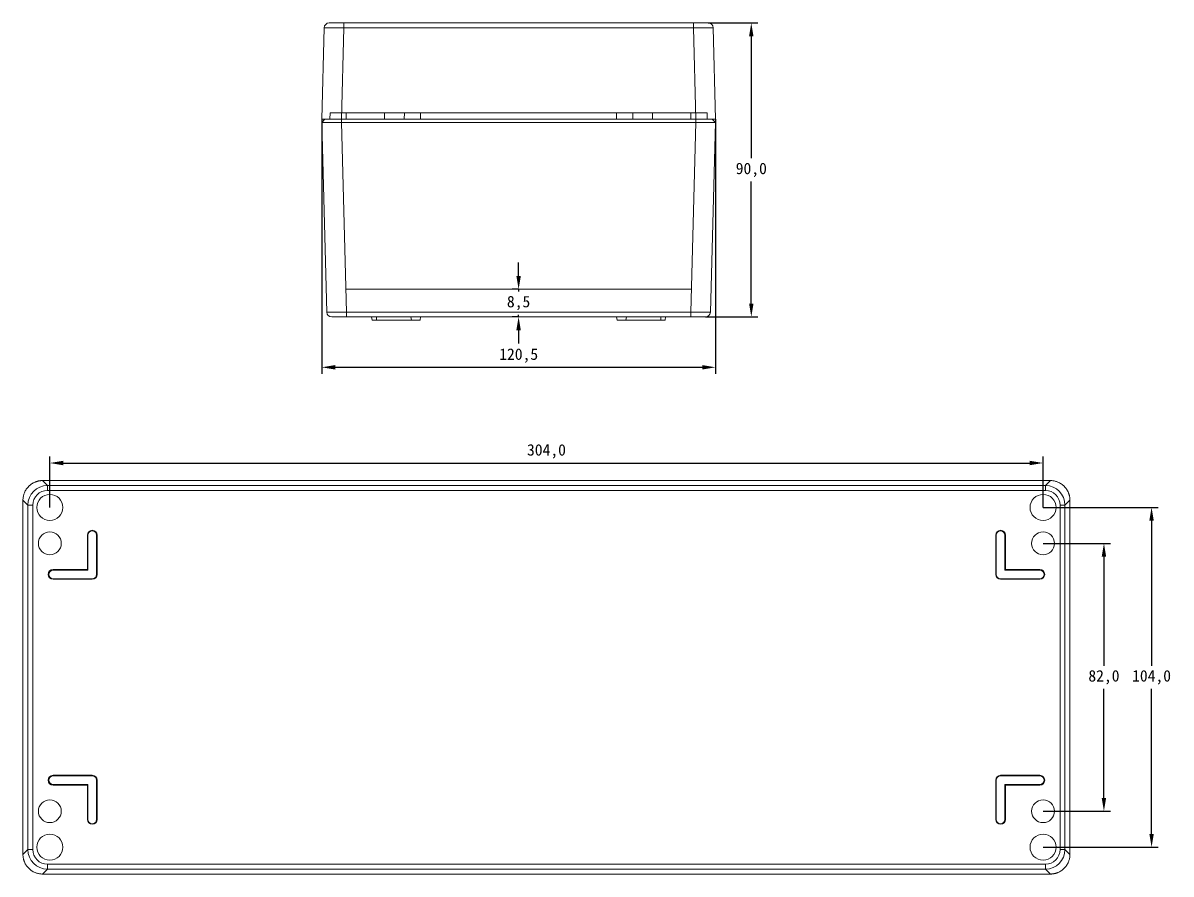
# Model space of a CAD drawing. Header units: millimetres. Extents: x 0 to 2221, y 0 to 841.
# Drawn here: x 1502.1 to 1853.5, y 242.2 to 502.7 of the extents above; entities that cross this region are included whole.
import ezdxf

# ---------------------------------------------------------------- set-up
doc = ezdxf.new("R2010")
doc.units = ezdxf.units.MM
doc.header["$PDSIZE"] = -1
doc.dimstyles.new('ISO-25', dxfattribs={"dimtxt": 2.5, "dimasz": 2.5, "dimexe": 1.25, "dimexo": 0.625, "dimtad": 1, "dimtxsty": 'Standard', "dimcen": 2.5, "dimadec": 0, "dimazin": 0, "dimtfac": 1, "dimtmove": 0, "dimatfit": 3, "dimfxl": 1, "dimarcsym": 0})

# ---------------------------------------------------------------- blocks, each defined once
blk = doc.blocks.new('*D36')
at = {"color": 0, "lineweight": -2, "transparency": 16777216}
for p, q in [((1814.32, 343.38), (1834.94, 343.38)), ((1832.94, 339.3), (1832.94, 305.94)), ((1832.94, 265.46), (1832.94, 298.81)), ((1814.32, 261.38), (1834.94, 261.38))]:
    blk.add_line(p, q, dxfattribs=at)
at = {"color": 0, "transparency": 16777216}
for points in [[(1832.26, 339.3), (1833.62, 339.3), (1832.94, 343.38)], [(1832.26, 265.46), (1833.62, 265.46), (1832.94, 261.38)]]:
    blk.add_solid(points, dxfattribs=at)
at = {"layer": 'Defpoints', "color": 0, "transparency": 16777216}
for p in [(1814.32, 343.38), (1814.32, 261.38), (1832.94, 261.38)]:
    blk.add_point(p, dxfattribs=at)
at = {"color": 0, "transparency": 16777216, "insert": (1832.94, 302.38), "char_height": 3.5, "attachment_point": 5}
blk.add_mtext('82,0', dxfattribs=at)
blk = doc.blocks.new('*D37')
at = {"color": 0, "lineweight": -2, "transparency": 16777216}
for p, q in [((1814.32, 354.38), (1849.52, 354.38)), ((1847.52, 350.3), (1847.52, 305.94)), ((1847.52, 254.46), (1847.52, 298.81)), ((1814.32, 250.38), (1849.52, 250.38))]:
    blk.add_line(p, q, dxfattribs=at)
at = {"color": 0, "transparency": 16777216}
for points in [[(1846.84, 350.3), (1848.2, 350.3), (1847.52, 354.38)], [(1846.84, 254.46), (1848.2, 254.46), (1847.52, 250.38)]]:
    blk.add_solid(points, dxfattribs=at)
at = {"layer": 'Defpoints', "color": 0, "transparency": 16777216}
for p in [(1814.32, 354.38), (1814.32, 250.38), (1847.52, 250.38)]:
    blk.add_point(p, dxfattribs=at)
at = {"color": 0, "transparency": 16777216, "insert": (1847.52, 302.38), "char_height": 3.5, "attachment_point": 5}
blk.add_mtext('104,0', dxfattribs=at)
blk = doc.blocks.new('*D38')
at = {"color": 0, "lineweight": -2, "transparency": 16777216}
for p, q in [((1510.32, 354.38), (1510.32, 369.98)), ((1814.32, 354.38), (1814.32, 369.98)), ((1514.4, 367.98), (1810.24, 367.98))]:
    blk.add_line(p, q, dxfattribs=at)
at = {"color": 0, "transparency": 16777216}
for points in [[(1514.4, 368.66), (1514.4, 367.3), (1510.32, 367.98)], [(1810.24, 368.66), (1810.24, 367.3), (1814.32, 367.98)]]:
    blk.add_solid(points, dxfattribs=at)
at = {"layer": 'Defpoints', "color": 0, "transparency": 16777216}
for p in [(1814.32, 367.98), (1510.32, 354.38), (1814.32, 354.38)]:
    blk.add_point(p, dxfattribs=at)
at = {"color": 0, "transparency": 16777216, "insert": (1662.32, 371.55), "char_height": 3.5, "attachment_point": 5}
blk.add_mtext('304,0', dxfattribs=at)
blk = doc.blocks.new('*D43')
at = {"color": 0, "lineweight": -2, "transparency": 16777216}
for p, q in [((1653.79, 425.25), (1653.79, 429.33)), ((1653.79, 421.17), (1651.79, 421.17)), ((1653.79, 421.17), (1653.79, 420.5)), ((1653.79, 412.71), (1651.79, 412.71)), ((1653.79, 412.71), (1653.79, 413.37)), ((1653.79, 408.63), (1653.79, 404.55))]:
    blk.add_line(p, q, dxfattribs=at)
at = {"color": 0, "transparency": 16777216}
for points in [[(1653.11, 425.25), (1654.47, 425.25), (1653.79, 421.17)], [(1653.11, 408.63), (1654.47, 408.63), (1653.79, 412.71)]]:
    blk.add_solid(points, dxfattribs=at)
at = {"layer": 'Defpoints', "color": 0, "transparency": 16777216}
for p in [(1653.79, 421.17), (1653.79, 421.17), (1653.79, 412.71)]:
    blk.add_point(p, dxfattribs=at)
at = {"color": 0, "transparency": 16777216, "insert": (1653.79, 416.94), "char_height": 3.5, "attachment_point": 5}
blk.add_mtext('8,5', dxfattribs=at)
blk = doc.blocks.new('*D44')
at = {"color": 0, "lineweight": -2, "transparency": 16777216}
for p, q in [((1593.57, 473.19), (1593.57, 395.28)), ((1714.07, 473.19), (1714.07, 395.28)), ((1597.65, 397.28), (1709.99, 397.28))]:
    blk.add_line(p, q, dxfattribs=at)
at = {"color": 0, "transparency": 16777216}
for points in [[(1597.65, 397.96), (1597.65, 396.6), (1593.57, 397.28)], [(1709.99, 397.96), (1709.99, 396.6), (1714.07, 397.28)]]:
    blk.add_solid(points, dxfattribs=at)
at = {"layer": 'Defpoints', "color": 0, "transparency": 16777216}
for p in [(1593.57, 473.19), (1714.07, 473.19), (1714.07, 397.28)]:
    blk.add_point(p, dxfattribs=at)
at = {"color": 0, "transparency": 16777216, "insert": (1653.82, 400.85), "char_height": 3.5, "attachment_point": 5}
blk.add_mtext('120,5', dxfattribs=at)
blk = doc.blocks.new('*D48')
at = {"color": 0, "lineweight": -2, "transparency": 16777216}
for p, q in [((1711.84, 502.69), (1727.01, 502.69)), ((1725.01, 498.61), (1725.01, 461.27)), ((1725.01, 416.79), (1725.01, 454.13)), ((1711, 412.71), (1727.01, 412.71))]:
    blk.add_line(p, q, dxfattribs=at)
at = {"color": 0, "transparency": 16777216}
for points in [[(1724.33, 498.61), (1725.69, 498.61), (1725.01, 502.69)], [(1724.33, 416.79), (1725.69, 416.79), (1725.01, 412.71)]]:
    blk.add_solid(points, dxfattribs=at)
at = {"layer": 'Defpoints', "color": 0, "transparency": 16777216}
for p in [(1711.84, 502.69), (1711, 412.71), (1725.01, 412.71)]:
    blk.add_point(p, dxfattribs=at)
at = {"color": 0, "transparency": 16777216, "insert": (1725.01, 457.7), "char_height": 3.5, "attachment_point": 5}
blk.add_mtext('90,0', dxfattribs=at)

msp = doc.modelspace()

# ---------------------------------------------------------------- linework, layer by layer
at = {"color": 7, "linetype": 'Continuous', "lineweight": 15}
for p, q in [((1595.803, 502.693), (1600.301, 502.693)), ((1600.301, 502.693), (1707.337, 502.693)), ((1600.301, 502.693), (1600.301, 501.232)), ((1707.337, 502.693), (1707.337, 501.232)), ((1707.337, 502.693), (1711.836, 502.693)), ((1593.569, 473.193), (1594.303, 501.232)), ((1600.301, 501.232), (1599.567, 473.193)), ((1707.337, 501.232), (1600.301, 501.232)), ((1708.071, 473.193), (1707.337, 501.232)), ((1713.335, 501.232), (1714.069, 473.193)), ((1596.095, 475.207), (1596.043, 473.207)), ((1596.095, 475.207), (1601.043, 475.207)), ((1601.043, 475.207), (1601.043, 473.207)), ((1601.043, 475.207), (1612.793, 475.207)), ((1612.793, 475.207), (1612.793, 473.207)), ((1612.793, 475.207), (1618.845, 475.207)), ((1618.845, 475.207), (1618.793, 473.207)), ((1618.845, 475.207), (1623.793, 475.207)), ((1623.793, 475.207), (1623.793, 473.207)), ((1623.793, 475.207), (1683.793, 475.207)), ((1683.793, 475.207), (1683.793, 473.207)), ((1683.793, 475.207), (1688.741, 475.207)), ((1688.741, 475.207), (1688.793, 473.207)), ((1688.741, 475.207), (1694.793, 475.207)), ((1694.793, 475.207), (1694.793, 473.207)), ((1694.793, 475.207), (1706.543, 475.207)), ((1706.543, 475.207), (1706.543, 473.207)), ((1706.543, 475.207), (1711.491, 475.207)), ((1711.491, 475.207), (1711.543, 473.207)), ((1594.518, 473.207), (1593.569, 472.207)), ((1599.567, 473.193), (1593.569, 473.193)), ((1595.089, 414.167), (1593.569, 472.207)), ((1594.518, 473.207), (1594.505, 473.193)), ((1599.567, 473.207), (1599.567, 472.207)), ((1599.567, 473.207), (1708.019, 473.207)), ((1599.567, 473.193), (1708.071, 473.193)), ((1599.567, 472.207), (1601.087, 414.167)), ((1708.019, 472.207), (1599.567, 472.207)), ((1706.499, 414.167), (1708.019, 472.207)), ((1708.019, 473.207), (1708.019, 472.207)), ((1714.069, 473.193), (1708.071, 473.193)), ((1714.017, 472.207), (1712.497, 414.167)), ((1713.082, 473.193), (1713.068, 473.207)), ((1713.068, 473.207), (1714.017, 472.207)), ((1601.087, 421.167), (1706.499, 421.167)), ((1601.087, 412.707), (1596.589, 412.707)), ((1601.087, 414.167), (1706.499, 414.167)), ((1601.087, 412.707), (1601.087, 414.167)), ((1706.499, 412.707), (1601.087, 412.707)), ((1608.793, 412.707), (1608.969, 411.707)), ((1610.293, 411.707), (1608.969, 411.707)), ((1610.293, 411.707), (1610.293, 412.707)), ((1620.969, 411.707), (1610.293, 411.707)), ((1620.969, 411.707), (1620.793, 412.707)), ((1623.617, 411.707), (1620.969, 411.707)), ((1623.617, 411.707), (1623.793, 412.707)), ((1683.969, 411.707), (1683.793, 412.707)), ((1686.617, 411.707), (1683.969, 411.707)), ((1686.617, 411.707), (1686.793, 412.707)), ((1697.293, 411.707), (1686.617, 411.707)), ((1697.293, 411.707), (1697.293, 412.707)), ((1698.617, 411.707), (1697.293, 411.707)), ((1698.617, 411.707), (1698.793, 412.707)), ((1706.499, 412.707), (1706.499, 414.167)), ((1710.998, 412.707), (1706.499, 412.707)), ((1508.091, 362.6), (1509.611, 361.081)), ((1816.543, 362.6), (1508.091, 362.6)), ((1815.023, 361.081), (1816.543, 362.6)), ((1509.611, 361.081), (1509.611, 359.581)), ((1509.611, 361.081), (1815.023, 361.081)), ((1815.023, 359.581), (1509.611, 359.581)), ((1815.023, 361.081), (1815.023, 359.581)), ((1503.613, 355.083), (1502.093, 356.602)), ((1502.093, 356.602), (1502.093, 248.151)), ((1503.613, 249.671), (1503.613, 355.083)), ((1503.613, 355.083), (1505.113, 355.083)), ((1505.113, 355.083), (1505.113, 249.671)), ((1819.522, 249.671), (1819.522, 355.083)), ((1819.522, 355.083), (1821.021, 355.083)), ((1822.541, 356.602), (1821.021, 355.083)), ((1821.021, 355.083), (1821.021, 249.671)), ((1822.541, 248.151), (1822.541, 356.602)), ((1521.993, 345.877), (1521.817, 345.877)), ((1521.817, 345.877), (1521.817, 335.377)), ((1521.993, 345.877), (1521.993, 335.2)), ((1524.641, 333.877), (1524.641, 345.877)), ((1524.641, 345.877), (1524.817, 345.877)), ((1524.817, 333.877), (1524.817, 345.877)), ((1799.993, 345.877), (1799.817, 345.877)), ((1799.817, 345.877), (1799.817, 333.877)), ((1799.993, 345.877), (1799.993, 333.877)), ((1802.641, 335.2), (1802.641, 345.877)), ((1802.641, 345.877), (1802.817, 345.877)), ((1802.817, 335.377), (1802.817, 345.877)), ((1511.317, 335.2), (1511.317, 335.377)), ((1521.817, 335.377), (1511.317, 335.377)), ((1521.993, 335.2), (1511.317, 335.2)), ((1521.993, 335.2), (1521.817, 335.377)), ((1524.641, 333.877), (1524.817, 333.877)), ((1799.993, 333.877), (1799.817, 333.877)), ((1802.641, 335.2), (1802.817, 335.377)), ((1813.317, 335.2), (1802.641, 335.2)), ((1813.317, 335.377), (1802.817, 335.377)), ((1813.317, 335.2), (1813.317, 335.377)), ((1511.317, 332.553), (1511.317, 332.377)), ((1511.317, 332.553), (1523.317, 332.553)), ((1511.317, 332.377), (1523.317, 332.377)), ((1523.317, 332.553), (1523.317, 332.377)), ((1801.317, 332.553), (1801.317, 332.377)), ((1801.317, 332.553), (1813.317, 332.553)), ((1801.317, 332.377), (1813.317, 332.377)), ((1813.317, 332.553), (1813.317, 332.377)), ((1511.317, 272.2), (1511.317, 272.377)), ((1523.317, 272.377), (1511.317, 272.377)), ((1523.317, 272.2), (1511.317, 272.2)), ((1523.317, 272.2), (1523.317, 272.377)), ((1524.641, 258.877), (1524.641, 270.877)), ((1524.641, 270.877), (1524.817, 270.877)), ((1524.817, 258.877), (1524.817, 270.877)), ((1799.993, 270.877), (1799.817, 270.877)), ((1799.817, 270.877), (1799.817, 258.877)), ((1799.993, 270.877), (1799.993, 258.877)), ((1801.317, 272.2), (1801.317, 272.377)), ((1813.317, 272.377), (1801.317, 272.377)), ((1813.317, 272.2), (1801.317, 272.2)), ((1813.317, 272.2), (1813.317, 272.377)), ((1511.317, 269.553), (1521.993, 269.553)), ((1511.317, 269.553), (1511.317, 269.377)), ((1511.317, 269.377), (1521.817, 269.377)), ((1521.993, 269.553), (1521.817, 269.377)), ((1521.817, 269.377), (1521.817, 258.877)), ((1521.993, 269.553), (1521.993, 258.877)), ((1802.641, 269.553), (1813.317, 269.553)), ((1802.641, 258.877), (1802.641, 269.553)), ((1802.641, 269.553), (1802.817, 269.377)), ((1802.817, 258.877), (1802.817, 269.377)), ((1802.817, 269.377), (1813.317, 269.377)), ((1813.317, 269.553), (1813.317, 269.377)), ((1521.993, 258.877), (1521.817, 258.877)), ((1524.641, 258.877), (1524.817, 258.877)), ((1799.993, 258.877), (1799.817, 258.877)), ((1802.641, 258.877), (1802.817, 258.877)), ((1502.093, 248.151), (1503.613, 249.671)), ((1503.613, 249.671), (1505.113, 249.671)), ((1819.522, 249.671), (1821.021, 249.671)), ((1821.021, 249.671), (1822.541, 248.151)), ((1509.611, 243.673), (1508.091, 242.153)), ((1509.611, 245.172), (1509.611, 243.673)), ((1509.611, 245.172), (1815.023, 245.172)), ((1815.023, 243.673), (1509.611, 243.673)), ((1815.023, 245.172), (1815.023, 243.673)), ((1816.543, 242.153), (1815.023, 243.673)), ((1508.091, 242.153), (1816.543, 242.153))]:
    msp.add_line(p, q, dxfattribs=at)
for centre, radius in [((1510.317, 354.377), 3.99), ((1814.317, 354.377), 3.99), ((1510.317, 343.377), 3.495), ((1814.317, 343.377), 3.495), ((1510.317, 261.377), 3.495), ((1814.317, 261.377), 3.495), ((1510.317, 250.377), 3.99), ((1814.317, 250.377), 3.99)]:
    msp.add_circle(centre, radius, dxfattribs=at)
for centre, radius, start, end in [((1595.803, 501.193), 1.5, 90, 178.5), ((1711.836, 501.193), 1.5, 1.5, 90), ((1596.589, 414.207), 1.5, 181.5, 270), ((1710.998, 414.207), 1.5, 270, 358.5), ((1523.317, 345.877), 1.5, 0, 180), ((1523.317, 345.877), 1.324, 0, 180), ((1801.317, 345.877), 1.5, 0, 180), ((1801.317, 345.877), 1.324, 0, 180), ((1511.317, 333.877), 1.5, 90, 270), ((1511.317, 333.877), 1.324, 90, 270), ((1523.317, 333.877), 1.324, 270, 0), ((1523.317, 333.877), 1.5, 270, 0), ((1801.317, 333.877), 1.5, 180, 270), ((1801.317, 333.877), 1.324, 180, 270), ((1813.317, 333.877), 1.5, 270, 90), ((1813.317, 333.877), 1.324, 270, 90), ((1511.317, 270.877), 1.5, 90, 270), ((1511.317, 270.877), 1.324, 90, 270), ((1523.317, 270.877), 1.5, 0, 90), ((1523.317, 270.877), 1.324, 0, 90), ((1801.317, 270.877), 1.5, 90, 180), ((1801.317, 270.877), 1.324, 90, 180), ((1813.317, 270.877), 1.5, 270, 90), ((1813.317, 270.877), 1.324, 270, 90), ((1523.317, 258.877), 1.5, 180, 0), ((1523.317, 258.877), 1.324, 180, 0), ((1801.317, 258.877), 1.5, 180, 0), ((1801.317, 258.877), 1.324, 180, 0)]:
    msp.add_arc(centre, radius, start, end, dxfattribs=at)
for centre, major_axis, ratio, start_param, end_param in [((1600.305, 501.193), (-6.001, 0.039), 0.0065395, 4.7129458, 6.2830569), ((1707.334, 501.193), (-6.001, -0.039), 0.0065395, 3.1417211, 4.7118322), ((1601.09, 414.207), (6.001, 0.039), 0.0065395, 3.1417211, 4.7118322), ((1706.496, 414.207), (6.001, -0.039), 0.0065395, 4.7129458, 6.2830569), ((1509.614, 355.08), (4.244, -4.244), 0.9996573, 2.3565371, 3.9266482), ((1509.614, 355.08), (-3.184, 3.184), 0.999315, 5.4981298, 7.0682409), ((1815.02, 355.08), (4.244, 4.244), 0.9996573, 5.4981298, 7.0682409), ((1815.02, 355.08), (3.184, 3.184), 0.999315, 5.4981298, 7.0682409), ((1509.614, 249.674), (4.244, 4.244), 0.9996573, 2.3565371, 3.9266482), ((1509.614, 249.674), (-3.184, -3.184), 0.999315, 5.4981298, 7.0682409), ((1815.02, 249.674), (3.184, -3.184), 0.999315, 5.4981298, 7.0682409), ((1815.02, 249.674), (4.244, -4.244), 0.9996573, 5.4981298, 7.0682409)]:
    msp.add_ellipse(centre, major_axis=major_axis, ratio=ratio, start_param=start_param, end_param=end_param, dxfattribs=at)
for points, knots in [([(1599.567, 472.207), (1599.486, 472.207), (1599.323, 472.206), (1599.081, 472.205), (1598.841, 472.204), (1598.605, 472.203), (1598.372, 472.203), (1598.143, 472.202), (1597.918, 472.201), (1597.698, 472.201), (1597.483, 472.2), (1596.974, 472.199), (1596.211, 472.197), (1595.299, 472.197), (1594.55, 472.197), (1594.105, 472.199), (1593.862, 472.201), (1593.734, 472.202), (1593.641, 472.203), (1593.581, 472.205), (1593.573, 472.206), (1593.569, 472.207)], [0, 0, 0, 0, 0.0260065, 0.0517942, 0.0773631, 0.1027132, 0.1278445, 0.1527572, 0.1774511, 0.2019263, 0.2261829, 0.2502209, 0.375934, 0.5000241, 0.6241091, 0.7498274, 0.7981107, 0.8472695, 0.8973038, 0.9482139, 1, 1, 1, 1]), ([(1594.518, 473.207), (1594.519, 473.207), (1594.52, 473.207), (1594.532, 473.207), (1594.552, 473.207), (1594.579, 473.207), (1594.616, 473.207), (1594.667, 473.207), (1594.755, 473.207), (1594.895, 473.207), (1595.107, 473.207), (1595.362, 473.207), (1595.658, 473.207), (1595.991, 473.207), (1596.359, 473.207), (1596.757, 473.207), (1597.183, 473.207), (1597.632, 473.207), (1598.099, 473.207), (1598.5, 473.207), (1598.826, 473.207), (1599.072, 473.207), (1599.319, 473.207), (1599.484, 473.207), (1599.567, 473.207)], [0, 0, 0, 0, 0.025054, 0.0500474, 0.0750186, 0.1000064, 0.1250492, 0.1562608, 0.1875654, 0.2500593, 0.3125502, 0.3750388, 0.4375257, 0.5000119, 0.562498, 0.624985, 0.6874735, 0.7499644, 0.8124583, 0.8749557, 0.9061709, 0.9374759, 0.9687006, 1, 1, 1, 1]), ([(1708.019, 473.207), (1708.085, 473.207), (1708.217, 473.207), (1708.415, 473.207), (1708.613, 473.207), (1708.809, 473.207), (1709.021, 473.207), (1709.246, 473.207), (1709.565, 473.207), (1709.955, 473.207), (1710.403, 473.207), (1710.829, 473.207), (1711.228, 473.207), (1711.595, 473.207), (1711.929, 473.207), (1712.224, 473.207), (1712.479, 473.207), (1712.691, 473.207), (1712.859, 473.207), (1712.959, 473.207), (1713.016, 473.207), (1713.046, 473.207), (1713.065, 473.207), (1713.067, 473.207), (1713.068, 473.207)], [0, 0, 0, 0, 0.025054, 0.0500474, 0.0750186, 0.1000064, 0.1250492, 0.1562608, 0.1875654, 0.2500593, 0.3125502, 0.3750388, 0.4375257, 0.5000119, 0.562498, 0.624985, 0.6874735, 0.7499644, 0.8124583, 0.8749557, 0.9061709, 0.9374759, 0.9687006, 1, 1, 1, 1]), ([(1714.017, 472.207), (1714.016, 472.207), (1714.014, 472.206), (1713.999, 472.205), (1713.974, 472.204), (1713.941, 472.203), (1713.898, 472.203), (1713.847, 472.202), (1713.787, 472.201), (1713.72, 472.201), (1713.644, 472.2), (1713.445, 472.199), (1713.037, 472.197), (1712.287, 472.197), (1711.375, 472.197), (1710.544, 472.199), (1709.887, 472.201), (1709.442, 472.202), (1708.98, 472.203), (1708.504, 472.205), (1708.181, 472.206), (1708.019, 472.207)], [0, 0, 0, 0, 0.0260069, 0.0517949, 0.0773641, 0.1027143, 0.1278457, 0.1527583, 0.1774521, 0.2019271, 0.2261834, 0.2502209, 0.375934, 0.5000241, 0.6241091, 0.7498274, 0.7981107, 0.8472695, 0.8973038, 0.9482139, 1, 1, 1, 1]), ([(1508.091, 362.6), (1508.01, 362.599), (1507.847, 362.598), (1507.605, 362.582), (1507.365, 362.558), (1507.129, 362.524), (1506.896, 362.482), (1506.667, 362.43), (1506.443, 362.371), (1506.222, 362.303), (1506.007, 362.228), (1505.498, 362.029), (1504.735, 361.62), (1503.823, 360.871), (1503.074, 359.959), (1502.629, 359.128), (1502.386, 358.471), (1502.258, 358.026), (1502.165, 357.564), (1502.105, 357.087), (1502.097, 356.765), (1502.093, 356.602)], [0, 0, 0, 0, 0.0260065, 0.0517942, 0.0773631, 0.1027132, 0.1278445, 0.1527572, 0.1774511, 0.2019263, 0.2261829, 0.2502209, 0.375934, 0.5000241, 0.6241091, 0.7498274, 0.7981107, 0.8472695, 0.8973038, 0.9482139, 1, 1, 1, 1]), ([(1822.541, 356.602), (1822.54, 356.684), (1822.538, 356.847), (1822.523, 357.089), (1822.498, 357.328), (1822.465, 357.565), (1822.422, 357.798), (1822.371, 358.026), (1822.311, 358.251), (1822.244, 358.471), (1822.168, 358.687), (1821.969, 359.195), (1821.561, 359.959), (1820.811, 360.871), (1819.899, 361.62), (1819.069, 362.065), (1818.411, 362.308), (1817.966, 362.435), (1817.504, 362.529), (1817.028, 362.589), (1816.706, 362.597), (1816.543, 362.6)], [0, 0, 0, 0, 0.0260065, 0.0517942, 0.0773631, 0.1027132, 0.1278445, 0.1527572, 0.1774511, 0.2019263, 0.2261829, 0.2502209, 0.375934, 0.5000241, 0.6241091, 0.7498274, 0.7981107, 0.8472695, 0.8973038, 0.9482139, 1, 1, 1, 1]), ([(1502.093, 248.151), (1502.094, 248.069), (1502.096, 247.907), (1502.112, 247.664), (1502.136, 247.425), (1502.169, 247.188), (1502.212, 246.956), (1502.263, 246.727), (1502.323, 246.502), (1502.39, 246.282), (1502.466, 246.066), (1502.665, 245.558), (1503.074, 244.795), (1503.823, 243.883), (1504.735, 243.133), (1505.566, 242.689), (1506.223, 242.445), (1506.668, 242.318), (1507.13, 242.224), (1507.606, 242.164), (1507.929, 242.157), (1508.091, 242.153)], [0, 0, 0, 0, 0.0260069, 0.0517949, 0.0773641, 0.1027143, 0.1278457, 0.1527583, 0.1774521, 0.2019271, 0.2261834, 0.2502209, 0.375934, 0.5000241, 0.6241091, 0.7498274, 0.7981107, 0.8472695, 0.8973038, 0.9482139, 1, 1, 1, 1]), ([(1816.543, 242.153), (1816.625, 242.154), (1816.787, 242.156), (1817.029, 242.171), (1817.269, 242.195), (1817.505, 242.229), (1817.738, 242.272), (1817.967, 242.323), (1818.192, 242.382), (1818.412, 242.45), (1818.628, 242.525), (1819.136, 242.725), (1819.899, 243.133), (1820.811, 243.883), (1821.561, 244.795), (1822.005, 245.625), (1822.248, 246.282), (1822.376, 246.728), (1822.469, 247.19), (1822.53, 247.666), (1822.537, 247.988), (1822.541, 248.151)], [0, 0, 0, 0, 0.0260069, 0.0517949, 0.0773641, 0.1027143, 0.1278457, 0.1527583, 0.1774521, 0.2019271, 0.2261834, 0.2502209, 0.375934, 0.5000241, 0.6241091, 0.7498274, 0.7981107, 0.8472695, 0.8973038, 0.9482139, 1, 1, 1, 1])]:
    msp.add_open_spline(points, degree=3, knots=knots, dxfattribs=at)

# ---------------------------------------------------------------- dimensions: what is measured, and where the dimension line sits
at = {"color": 7}
dim = msp.add_linear_dim(base=(1725.011, 412.707), p1=(1711.836, 502.693), p2=(1710.998, 412.707), angle=90, dimstyle='ISO-25', override={"dimtxt": 3.5, "dimasz": 4.08, "dimexe": 2, "dimexo": 0, "dimgap": 1.524, "dimtih": 1, "dimtoh": 1, "dimdec": 1, "dimzin": 0, "dimadec": 2, "dimtdec": 1, "dimtzin": 0}, dxfattribs=at)
dim.commit()
dim.dimension.update_dxf_attribs({"geometry": '*D48', "text_midpoint": (1725.011, 457.7)})
dim = msp.add_linear_dim(base=(1714.069, 397.28), p1=(1593.569, 473.193), p2=(1714.069, 473.193), dimstyle='ISO-25', override={"dimtxt": 3.5, "dimasz": 4.08, "dimexe": 2, "dimexo": 0, "dimgap": 1.524, "dimtih": 1, "dimtoh": 1, "dimdec": 1, "dimzin": 0, "dimadec": 2, "dimtdec": 1, "dimtzin": 0}, dxfattribs=at)
dim.commit()
dim.dimension.update_dxf_attribs({"geometry": '*D44', "text_midpoint": (1653.819, 400.846)})
at = {"color": 1}
dim = msp.add_linear_dim(base=(1653.793, 421.167), p1=(1653.793, 412.707), p2=(1653.793, 421.167), angle=90, dimstyle='ISO-25', override={"dimtxt": 3.5, "dimasz": 4.08, "dimexe": 2, "dimexo": 0, "dimgap": 1.524, "dimtih": 1, "dimtoh": 1, "dimdec": 1, "dimzin": 0, "dimadec": 2, "dimtdec": 1, "dimtzin": 0}, dxfattribs=at)
dim.commit()
dim.dimension.update_dxf_attribs({"geometry": '*D43', "text_midpoint": (1653.793, 416.937)})
dim = msp.add_linear_dim(base=(1814.317, 367.982), p1=(1510.317, 354.377), p2=(1814.317, 354.377), dimstyle='ISO-25', override={"dimtxt": 3.5, "dimasz": 4.08, "dimexe": 2, "dimexo": 0, "dimgap": 1.524, "dimtih": 1, "dimtoh": 1, "dimdec": 1, "dimzin": 0, "dimadec": 2, "dimtdec": 1, "dimtzin": 0})
dim.commit()
dim.dimension.update_dxf_attribs({"geometry": '*D38', "text_midpoint": (1662.317, 371.548)})
for base, p1, p2, picture, middle in [((1847.517, 250.377), (1814.317, 354.377), (1814.317, 250.377), '*D37', (1847.517, 302.377)), ((1832.941, 261.377), (1814.317, 343.377), (1814.317, 261.377), '*D36', (1832.941, 302.377))]:
    dim = msp.add_linear_dim(base=base, p1=p1, p2=p2, angle=90, dimstyle='ISO-25', override={"dimtxt": 3.5, "dimasz": 4.08, "dimexe": 2, "dimexo": 0, "dimgap": 1.524, "dimtih": 1, "dimtoh": 1, "dimdec": 1, "dimzin": 0, "dimadec": 2, "dimtdec": 1, "dimtzin": 0})
    dim.commit()
    dim.dimension.update_dxf_attribs({"geometry": picture, "text_midpoint": middle})

doc.saveas('drawing.dxf')
